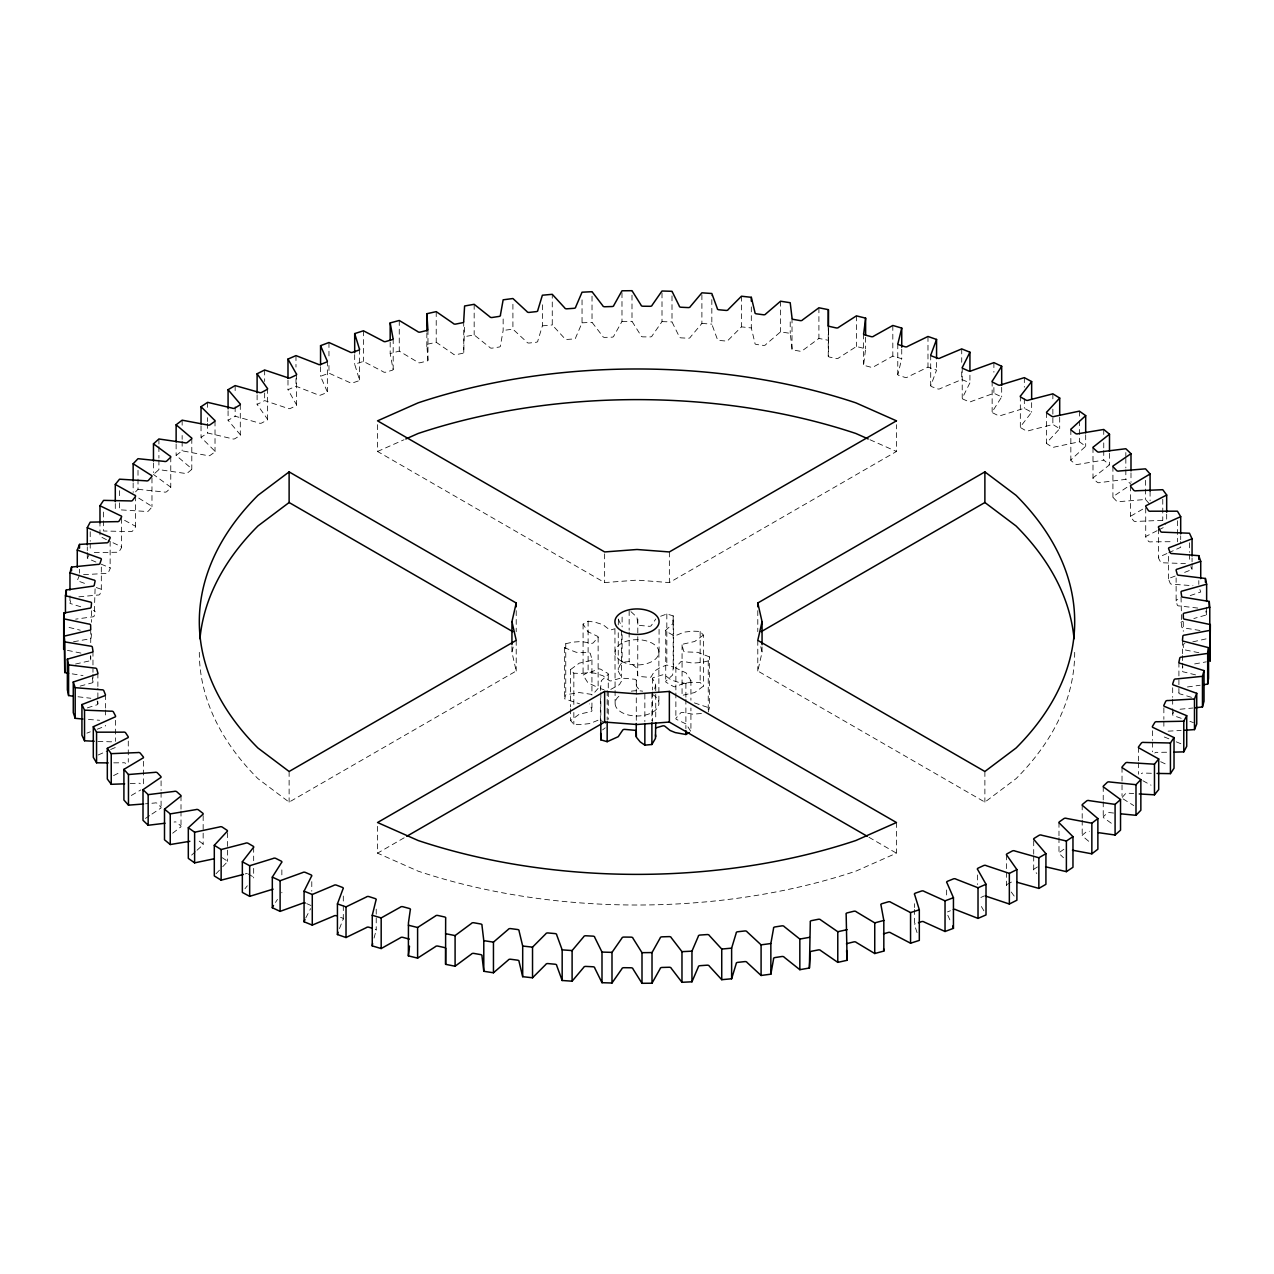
<?xml version="1.0" encoding="UTF-8"?>
<svg xmlns="http://www.w3.org/2000/svg" width="1274" height="1274" viewBox="0 0 1274 1274"><rect width="100%" height="100%" fill="white"/><g stroke="black" fill="none" stroke-linecap="round" stroke-linejoin="round"><path stroke-width="0.75" stroke-dasharray="5 3.75" d="M610.787 689.393L619.435 684.632L622.699 679.09A1.911 1.099 0 0 1 625.072 678.357L634.404 679.217A1.911 1.099 0 0 1 636.283 680.332L636.395 686.192L640.185 690.827M630.964 611.663L636.984 617.269L637.717 624.308A1.911 1.099 0 0 0 639.596 625.423L648.928 626.267A1.911 1.099 0 0 0 651.301 625.55L655.776 618.989M682.068 644.867L682.068 695.923A1.911 1.099 0 0 1 683.358 695.11L694.728 692.53L703.391 686.145L700.159 682.482L692.833 682.211L684.106 683.183L675.825 686.575A1.911 1.099 0 0 1 673.166 686.352L666.477 682.498A1.911 1.099 0 0 1 666.095 680.953L672.656 675.013L673.182 666.907L666.828 665.044L660.633 667.305L654.565 671.048L651.301 676.605A1.911 1.099 0 0 1 648.928 677.322L639.596 676.478A1.911 1.099 0 0 1 637.717 675.363L636.984 668.324L629.149 661.588L622.11 662.241L619.403 666.175L618.304 671.255L621.314 676.86A1.911 1.099 0 0 1 620.135 678.262L611.727 680.73A1.911 1.099 0 0 1 609.068 680.459L603 675.761L595.213 673.293L588.11 672.242L583.078 675.14L587.903 682.768L597.331 687.243A1.911 1.099 0 0 1 597.793 688.772L593.493 693.629A1.911 1.099 0 0 1 591.088 694.314L579.272 692.546L565.752 694.776L564.637 698.837L579.59 703.837M828.61 329.249L828.339 355.605A1.959 1.131 0 0 0 829.47 357.054L836.158 358.535A1.959 1.131 0 0 0 838.69 357.898L856.399 346.512L865.619 348.773L863.724 364.03A1.959 1.131 0 0 0 864.68 365.527L871.177 367.278A1.959 1.131 0 0 0 873.773 366.737L892.819 356.083L901.737 358.711L898.011 373.855A1.959 1.131 0 0 0 898.775 375.4L905.034 377.407A1.959 1.131 0 0 0 907.693 376.961L927.982 367.119L936.565 370.097L931.007 385.051A1.959 1.131 0 0 0 931.597 386.611L937.6 388.873A1.959 1.131 0 0 0 940.308 388.538L961.727 379.525L969.928 382.837L962.587 397.552A1.959 1.131 0 0 0 962.985 399.128L968.702 401.613A1.959 1.131 0 0 0 971.441 401.39L993.895 393.268L1001.683 396.899L992.573 411.279A1.959 1.131 0 0 0 992.78 412.872L998.179 415.579A1.959 1.131 0 0 0 1000.95 415.483L1024.328 408.269L1031.653 412.219L1020.84 426.185A1.959 1.131 0 0 0 1020.84 427.777L1025.904 430.708A1.959 1.131 0 0 0 1028.675 430.708L1052.865 424.465L1059.697 428.701L1047.228 442.189A1.959 1.131 0 0 0 1047.037 443.782L1051.735 446.903A1.959 1.131 0 0 0 1054.49 447.031L1079.381 441.775L1085.687 446.266L1071.609 459.229A1.959 1.131 0 0 0 1071.227 460.806L1075.543 464.118A1.959 1.131 0 0 0 1078.282 464.341L1103.746 460.105L1109.495 464.835L1093.888 477.209A1.959 1.131 0 0 0 1093.315 478.769L1097.217 482.225A1.959 1.131 0 0 0 1099.924 482.575L1125.834 479.358L1130.994 484.327M154.823 473.259L158.916 469.612L184.619 473.339A1.959 1.131 0 0 0 187.358 473.068L191.45 469.676A1.959 1.131 0 0 0 190.989 468.099L176.13 455.423L182.15 450.805L207.359 455.566A1.959 1.131 0 0 0 210.099 455.391L214.605 452.174A1.959 1.131 0 0 0 214.319 450.582L201.037 437.348L207.614 432.985L232.171 438.734A1.959 1.131 0 0 0 234.942 438.67L239.815 435.66A1.959 1.131 0 0 0 239.735 434.052L228.078 420.309L235.149 416.232L258.956 422.952A1.959 1.131 0 0 0 261.727 423L266.967 420.181A1.959 1.131 0 0 0 267.062 418.589L257.109 404.415L264.658 400.609L287.59 408.285A1.959 1.131 0 0 0 290.345 408.444L295.918 405.849A1.959 1.131 0 0 0 296.205 404.256L287.988 389.717L295.982 386.229L317.927 394.813A1.959 1.131 0 0 0 320.65 395.083L326.526 392.711A1.959 1.131 0 0 0 327.004 391.134L320.554 376.292L328.963 373.155L349.824 382.582A1.959 1.131 0 0 0 352.5 382.964L358.647 380.846A1.959 1.131 0 0 0 359.316 379.286L354.682 364.221L363.44 361.418L383.108 371.674A1.959 1.131 0 0 0 385.735 372.167L392.121 370.288A1.959 1.131 0 0 0 392.981 368.775L390.178 353.551L399.256 351.114L417.633 362.135A1.959 1.131 0 0 0 420.197 362.74L426.79 361.115A1.959 1.131 0 0 0 427.841 359.634L426.87 344.346L436.218 342.276L453.226 354.013A1.959 1.131 0 0 0 455.726 354.713L462.494 353.36A1.959 1.131 0 0 0 463.704 351.927L464.596 325.141M1195.569 674.886L1184.326 672.083A1.959 1.131 0 0 1 1182.479 670.888L1182.861 666.764M600.357 690.444L601.344 680.666L607.905 674.726A1.911 1.099 0 0 0 607.523 673.198L600.834 669.344A1.911 1.099 0 0 0 598.175 669.121L589.894 672.497L581.167 673.468L573.841 673.198L570.609 669.535L579.272 663.149L590.642 660.569A1.911 1.099 0 0 0 591.9 659.199L590.419 653.817A1.911 1.099 0 0 0 588.492 652.734L576.294 652.304L564.637 647.781L565.752 643.72L572.567 642.16L581.39 641.523L591.088 643.259A1.911 1.099 0 0 0 593.493 642.574L597.793 637.717A1.911 1.099 0 0 0 597.331 636.188L587.903 631.713L583.078 624.101L588.11 621.186L595.213 622.238L603 624.706L609.068 629.404A1.911 1.099 0 0 0 611.727 629.674L615.087 628.687M660.633 616.25L666.828 613.988L673.182 615.852L672.656 623.957L666.095 629.897A1.911 1.099 0 0 0 666.477 631.442L673.166 635.296A1.911 1.099 0 0 0 675.825 635.519L684.106 632.127L692.833 631.156L700.159 631.426L703.391 635.089L703.391 686.145M618.256 624.881L618.559 617.269M703.391 635.089L694.728 641.475L683.358 644.055A1.911 1.099 0 0 0 682.1 645.424L683.581 650.823A1.911 1.099 0 0 0 685.508 651.906L697.706 652.32L709.363 656.843L708.248 660.919L701.433 662.48L692.61 663.117L682.912 661.365A1.911 1.099 0 0 0 680.507 662.05L676.207 666.907A1.911 1.099 0 0 0 676.669 668.436L686.097 672.927L690.922 680.539L685.89 683.453L678.787 682.402L671 679.918L664.932 675.22A1.911 1.099 0 0 0 662.273 674.949L653.865 677.434A1.911 1.099 0 0 0 652.686 678.819L655.696 684.425L654.597 689.505M95.088 588.843L94.228 615.915A1.959 1.131 0 0 1 92.046 616.903L75.676 619.148M1191.477 697.324L1180.6 694.075A1.959 1.131 0 0 1 1178.912 692.817L1179.485 690.078M199.317 652.32A437.683 252.698 0 0 0 257.953 778.669L289.118 802.11L516.209 671L511.941 652.32L513.231 646.714M1074.683 652.32A437.683 252.698 0 0 1 1016.047 778.669L984.882 802.11L757.791 671L762.059 652.32L762.059 646.571M374.062 938.078L375.989 930.768A1.959 1.131 0 0 0 375.225 929.24M80.708 606.774L69.974 603.398L71.535 597.681M708.248 711.959L709.363 707.898L709.363 656.843M503.15 318.978L503.15 330.46L500.427 345.684A1.959 1.131 0 0 1 499.042 347.054L492.114 348.136A1.959 1.131 0 0 1 489.726 347.34L474.167 334.935L464.596 336.639M101.315 567.121L101.315 590.085L99.945 594.146A1.959 1.131 0 0 1 97.652 595.054L77.364 596.965M1181.205 718.313L1174.23 715.861A1.959 1.131 0 0 1 1172.685 714.539L1173.609 711.832M339.473 928.603L342.993 919.573A1.959 1.131 0 0 0 342.403 918.013L339.394 916.898M79.514 575.036L77.268 580.673L87.572 584.479M542.374 304.789L542.374 325.857L537.803 340.922A1.959 1.131 0 0 1 536.258 342.244L529.22 343.04A1.959 1.131 0 0 1 526.926 342.149L512.912 329.154L503.15 330.46M305.776 917.949L310.601 908.633M95.932 562.041L87.285 558.315L89.483 554.158M582.043 299.868L582.043 322.832L575.673 337.69A1.959 1.131 0 0 1 573.969 338.948L566.85 339.441A1.959 1.131 0 0 1 564.669 338.47L552.263 324.95L552.263 294.31M275.487 902.438L277.461 899.412M621.983 292.702L621.983 321.43L613.829 335.986A1.959 1.131 0 0 1 611.982 337.164L604.832 337.387A1.959 1.131 0 0 1 602.761 336.32L592.028 322.338L592.028 291.698M244.974 888.742L247.315 885.796M662.002 292.909L662.002 321.621L652.113 335.826A1.959 1.131 0 0 1 650.122 336.925L642.956 336.862A1.959 1.131 0 0 1 641.029 335.715L632 321.319L632 290.695M1122.235 797.381L1125.483 793.702A1.959 1.131 0 0 1 1128.111 793.192L1133.685 793.575M216.007 873.805L221.389 868.12M222.743 866.702L226.772 862.434A1.959 1.131 0 0 0 226.963 860.842L222.265 857.721M135.585 491.844L138.006 489.312L138.006 470.17M605.851 723.282L600.834 720.383A1.911 1.099 0 0 0 598.175 720.176L589.894 723.552L581.167 724.524L573.841 724.253L570.609 720.59L579.272 714.204L590.642 711.625A1.911 1.099 0 0 0 591.9 710.255L590.419 704.872A1.911 1.099 0 0 0 589.448 703.933M701.894 294.724L701.894 323.437L690.317 337.196A1.959 1.131 0 0 1 688.183 338.231L681.064 337.865A1.959 1.131 0 0 1 679.281 336.639L672.003 321.924L672.003 291.3M191.626 855.093L195.655 851.462M197.008 850.252L202.391 845.41A1.959 1.131 0 0 0 202.773 843.818L198.457 840.521A1.959 1.131 0 0 0 197.661 840.155M828.61 342.642L828.387 340.301L818.911 338.422L802.62 350.493A1.959 1.131 0 0 1 800.183 351.242L793.336 350.032A1.959 1.131 0 0 1 792.03 348.614L790.214 333.358L780.548 331.861L765.754 344.553A1.959 1.131 0 0 1 763.397 345.397L756.422 344.474A1.959 1.131 0 0 1 754.956 343.12L751.31 327.959L741.468 326.861L728.25 340.11A1.959 1.131 0 0 1 726.021 341.05L718.95 340.413A1.959 1.131 0 0 1 717.31 339.123L711.832 324.137L711.832 295.425M172.675 833.196L180.112 827.431A1.959 1.131 0 0 0 180.685 825.871L176.783 822.399A1.959 1.131 0 0 0 174.076 822.064M602.586 729.906L605.246 727.836M1063.901 849.248L1059.395 852.449A1.959 1.131 0 0 0 1059.681 854.042L1063.487 857.752M145.459 818.434L150.332 815.153M151.956 814.054L160.078 808.608A1.959 1.131 0 0 0 160.827 807.063L157.355 803.448A1.959 1.131 0 0 0 154.695 803.002L145.459 803.814M1126.917 487.289L1113.922 496.032A1.959 1.131 0 0 0 1113.173 497.561L1116.645 501.176A1.959 1.131 0 0 0 1119.305 501.622L1145.533 499.472L1150.088 504.631M1037.434 866.957L1034.185 868.979A1.959 1.131 0 0 0 1034.265 870.572L1036.781 873.47M131.318 795.47L140.777 789.944M1142.682 509.17L1131.646 515.62A1.959 1.131 0 0 0 1130.707 517.117L1133.733 520.859A1.959 1.131 0 0 0 1136.328 521.416L1162.764 520.333L1165.71 524.315M377.55 424.672L377.55 451.474L604.64 582.584L637 580.116L669.36 582.584L896.45 451.474L896.45 424.672M377.55 826.364L377.55 853.166L405.068 837.273M1007.033 884.443L1012.273 881.624A1.959 1.131 0 0 1 1014.184 881.369M113.561 775.611L120.297 772.187M1157.063 530.732L1146.966 535.876A1.959 1.131 0 0 0 1145.836 537.325L1148.4 541.195A1.959 1.131 0 0 0 1150.932 541.848L1173.37 541.689M1158.751 529.888L1163.815 527.325M980.869 897.485L983.655 896.179A1.959 1.131 0 0 1 984.579 895.941M377.55 451.474L404.033 439.737M896.45 822.526L896.45 853.166L855.841 871.161A437.683 252.698 0 0 1 418.159 871.161L377.55 853.166M98.162 755.004L108.863 750.29M110.647 749.51L114.214 747.934A1.959 1.131 0 0 0 115.552 747.105M1166.92 553.553L1159.786 556.69A1.959 1.131 0 0 0 1158.496 558.108L1160.582 562.057A1.959 1.131 0 0 0 1163.019 562.805L1185.425 563.57M1168.704 552.773L1180.695 547.294L1180.695 541.546M1192.066 563.697L1192.066 569.446L1182.001 573.443M947.474 911.913L950.404 910.735M86.887 733.123L90.295 731.833M97.111 729.238L103.927 726.658A1.959 1.131 0 0 0 105.392 725.288M1175.185 576.039L1170.073 577.982A1.959 1.131 0 0 0 1168.608 579.336L1170.217 583.365A1.959 1.131 0 0 0 1172.558 584.209L1192.958 585.721M87.365 707.882L96.251 705A1.959 1.131 0 0 0 97.875 703.71L97.875 688.39M1190.203 595.595L1200.729 591.996L1199.774 589.161M1206.637 607.188L1206.637 614.848L1193.865 618.511M80.135 686.113L91.202 683.103A1.959 1.131 0 0 0 92.97 681.877L92.97 674.217M75.516 664.041L88.814 661.047A1.959 1.131 0 0 0 90.725 659.884L90.725 656.062M1192.783 641.873L1206.08 638.879M73.526 641.746L89.1 638.943A1.959 1.131 0 0 0 91.139 637.876L91.521 633.735A1.959 1.131 0 0 0 89.674 632.557M1194.646 663.929L1206.319 661.827M1187.416 686.973L1200.156 685.237M701.433 713.52L692.61 714.157L682.912 712.421A1.911 1.099 0 0 0 680.507 713.106L676.207 717.963A1.911 1.099 0 0 0 676.669 719.491L686.097 723.982L690.922 731.594L690.922 708.026M1180.043 709.236L1192.958 708.01M542.374 325.857L552.263 324.95M83.543 574.67L105.885 573.459A1.959 1.131 0 0 0 108.274 572.663L110.137 568.666A1.959 1.131 0 0 0 108.752 567.28L97.764 562.789M1168.115 731.165L1181.141 730.464M582.043 322.832L592.028 322.338M130.219 783.574L137.672 783.223A1.959 1.131 0 0 1 140.267 783.765M94.276 552.566L116.698 552.263A1.959 1.131 0 0 0 119.183 551.562L121.524 547.661A1.959 1.131 0 0 0 120.313 546.212L108.163 540.463M1166.634 752.233L1157.302 752.361A1.959 1.131 0 0 0 1154.817 753.061M621.983 321.43L632 321.319M113.72 762.855L123.068 762.792A1.959 1.131 0 0 1 125.6 763.444M1151.409 773.27L1143.941 773.079A1.959 1.131 0 0 0 1141.377 773.684M662.002 321.621L672.003 321.924M97.907 741.388L110.981 741.818A1.959 1.131 0 0 1 112.876 742.073M138.006 489.312L164.107 492.003A1.959 1.131 0 0 0 166.783 491.605L170.477 488.069A1.959 1.131 0 0 0 169.808 486.509L153.469 474.469M701.894 323.437L711.832 324.137M88.463 719.46L99.579 720.272M694.41 702.898L709.363 707.898M1113.572 813.035L1109.893 812.637A1.959 1.131 0 0 0 1107.217 813.019L1103.523 816.57A1.959 1.131 0 0 0 1104.192 818.115L1113.54 824.867M1197.815 608.064L1179.485 605.946A1.959 1.131 0 0 1 1177.256 605.007L1176.125 600.93L1176.125 577.95M78.017 696.767L90.852 698.263M1199.997 630.471L1183.769 627.907A1.959 1.131 0 0 1 1181.651 626.872L1181.03 595.961M72.204 673.866L83.017 675.586M1198.85 652.718L1185.377 649.995A1.959 1.131 0 0 1 1183.387 648.88L1183.275 644.74A1.959 1.131 0 0 1 1185.186 643.593M67.442 650.361L80.915 653.084M69.067 627.429L80.31 630.216M604.003 689.712L600.818 688.772L600.357 684.552M1189.916 721.371L1193.404 722.597M96.283 587.537L99.77 588.763A1.959 1.131 0 0 1 101.315 590.085M1168.911 738.84L1165.248 737.343A1.959 1.131 0 0 1 1163.863 735.958M1176.236 741.834L1181.715 744.096M306.731 903.632L311.015 905.511M869.967 439.737L896.45 451.474M1160.63 761.693L1167.573 764.989M106.427 539.65L99.977 536.402L99.977 522.993M1142.874 780.739L1151.027 785.182M124.597 520.333L134.391 525.668A1.959 1.131 0 0 1 135.426 527.149L132.623 530.955A1.959 1.131 0 0 1 130.059 531.561L103.576 531.003L103.576 511.861M868.932 837.273L896.45 853.166M248.096 873.932L253.16 876.846A1.959 1.131 0 0 1 253.16 878.439M1123.079 798.894L1133.733 805.566M138.755 498.118L150.921 505.73A1.959 1.131 0 0 1 151.765 507.259L148.517 510.938A1.959 1.131 0 0 1 145.889 511.431L119.533 509.807L119.533 500.236M1088.697 841.27L1083.011 836.524A1.959 1.131 0 0 1 1082.55 834.948L1086.642 831.572A1.959 1.131 0 0 1 1089.381 831.285M1011.253 892.023L1014.502 896.498M981.378 906.515L984.069 911.101M1190.76 566.643L1192.066 569.446M947.808 915.289L951.057 922.44M917.057 932.616L914.684 925.338A1.959 1.131 0 0 1 915.353 923.793M97.127 700.987L97.875 703.71M760.769 646.714L762.059 652.32M1205.825 611.026L1206.637 614.848M92.349 677.752L92.97 681.877M618.256 618.989L621.314 625.805A1.911 1.099 0 0 1 620.948 626.888M90.613 655.76L90.725 659.884M1198.818 580.578L1198.818 584.4M1192.066 557.948L1192.066 561.786M1189.47 542.804L1189.47 552.375M1189.47 554.286L1189.47 561.945M1183.275 621.776L1183.275 631.347M1182.479 640.265L1182.479 653.658M1182.479 655.569L1182.479 661.317M1182.479 663.228L1182.479 670.888M1180.695 535.797L1180.695 539.635M1178.912 662.177L1178.912 692.817M1177.431 520.763L1177.431 541.816M1172.685 687.737L1172.685 697.308M1172.685 699.219L1172.685 706.879M1172.685 708.79L1172.685 714.539M1168.608 556.356L1168.608 579.336M1166.681 514.155L1166.681 519.903M1163.863 707.834L1163.863 719.316M1163.863 721.227L1163.863 728.887M1162.764 499.265L1162.764 520.333M1158.448 528.806L1158.448 557.518M1152.413 730.75L1152.413 740.337M1152.413 742.248L1152.413 751.819M1150.088 491.223L1150.088 500.793M1145.724 508.039L1145.724 536.752M1145.533 480.33L1145.533 499.472M1138.43 747.424L1138.43 760.833M1138.43 762.744L1138.43 774.226M1130.994 472.829L1130.994 482.4M1130.532 485.92L1130.532 516.543M1125.834 452.557L1125.834 456.395M1125.834 458.306L1125.834 467.877M1125.834 469.788L1125.834 479.358M1122.028 767.314L1122.028 796.027M1112.919 466.364L1112.919 497.003M1109.495 453.353L1109.495 464.835M1103.746 429.465L1103.746 435.214M1103.746 442.874L1103.746 448.607M1103.746 450.534L1103.746 460.105M1103.236 786.504L1103.236 799.897M1103.236 801.808L1103.236 817.128M1092.996 447.572L1092.996 478.212M1085.687 434.768L1085.687 446.266M1082.199 804.865L1082.199 818.274M1082.199 820.185L1082.199 835.505M1079.381 411.136L1079.381 418.796M1079.381 420.707L1079.381 441.775M1070.845 429.641L1070.845 460.264M1059.697 417.203L1059.697 428.701M1058.981 822.351L1058.981 835.76M1058.981 837.671L1058.981 852.991M1052.865 393.841L1052.865 401.485M1052.865 409.145L1052.865 424.465M1046.591 412.633L1046.591 443.256M1033.708 840.776L1033.708 854.169M1033.708 856.096L1033.708 869.489M1031.653 402.648L1031.653 412.219M1024.328 377.645L1024.328 387.216M1024.328 398.698L1024.328 408.269M1020.331 396.055L1020.331 426.694M1006.46 854.886L1006.46 885.526A1.959 1.131 0 0 1 1006.492 884.936M1001.683 387.328L1001.683 396.899M993.895 362.628L993.895 372.215M993.895 387.519L993.895 393.268M992.143 381.181L992.143 411.805M984.882 771.487L984.882 802.11M977.381 874.951L977.381 884.522M969.928 375.177L969.928 382.837M962.22 367.453L962.22 398.093M961.727 348.901L961.727 362.294M961.727 371.865L961.727 379.525M946.646 889.969L946.646 897.629M936.565 362.437L936.565 370.097M930.705 354.984L930.705 385.608M927.982 336.479L927.982 367.119M914.398 903.712L914.398 907.55M914.398 909.461L914.398 924.781M901.737 349.14L901.737 358.711M897.772 343.805L897.772 374.429M892.819 325.459L892.819 356.083M865.619 337.276L865.619 348.773M863.549 333.979L863.549 364.603M856.399 315.872L856.399 346.512M828.387 328.803L828.387 340.301M828.243 325.555L828.243 356.179M818.911 307.782L818.911 338.422M792.03 317.99L791.998 349.203M790.214 321.86L790.214 333.358M780.548 301.221L780.548 331.861M757.791 610.66L757.791 631.713M757.791 640.376L757.791 671M751.31 306.891L751.31 327.959M741.468 296.221L741.468 326.861M708.248 660.919L708.248 710M700.159 631.426L700.159 682.482M690.922 680.539L690.922 700.174M685.89 683.453L685.89 697.197M685.89 699.155L685.89 728.617M675.873 667.449L675.873 691.002M675.873 692.976L675.873 718.504M673.643 620.072L673.643 671.127M673.182 615.852L673.182 666.907M669.36 551.945L669.36 582.584M666.828 613.988L666.828 665.044M665.729 630.423L665.729 681.479M659.072 629.34L659.072 652.32M658.881 652.32L658.881 703.375M655.744 685.651L655.744 719.03M652.606 678.262L652.606 690.046M652.606 692.005L652.606 721.45M651.89 693.454L651.89 720.941M644.851 694.091L644.851 721.578M637.828 619.164L637.717 675.363M636.283 680.332L636.283 721.562M629.149 610.549L629.149 630.184M629.149 632.143L629.149 661.588M622.11 617.078L622.11 626.888M622.11 634.755L622.11 662.241M621.394 630.296L621.394 677.434M618.256 632.732L618.256 670.028M614.928 629.34L615.119 703.375M608.271 674.201L608.271 719.364M607.172 690.651L607.172 720.097M604.64 553.856L604.64 582.584M600.818 692.706L600.818 722.151M600.357 698.295L600.357 721.864M598.127 637.191L598.127 688.247M591.932 659.773L591.932 695.11M591.932 702.961L591.932 710.828M588.11 621.186L588.11 672.242M583.078 624.101L583.078 675.14M573.841 673.198L573.841 704.618M573.841 712.469L573.841 724.253M570.609 669.535L570.609 706.847M570.609 708.806L570.609 720.59M565.752 643.72L565.752 694.776M564.637 647.781L564.637 698.837M516.209 610.66L516.209 631.713M516.209 640.376L516.209 671M512.912 304.263L512.912 329.154M511.941 646.571L511.941 652.32M474.167 304.311L474.167 334.935M463.704 321.287L463.784 352.516M436.218 311.636L436.218 342.276M427.968 329.584L427.968 360.224M426.87 332.864L426.79 346.703M399.256 320.475L399.256 351.114M393.188 338.709L393.188 369.349M390.178 342.069L390.178 353.551M376.228 909.142L376.228 930.195M363.44 330.794L363.44 361.418M359.602 349.219L359.602 379.859M354.682 354.65L354.682 364.221M343.295 896.052L343.295 903.712M343.295 905.623L343.295 919.016M328.963 342.515L328.963 355.924M328.963 365.495L328.963 373.155M327.354 361.052L327.354 391.691M320.554 366.721L320.554 376.292M311.78 881.656L311.78 891.227M296.619 374.158L296.619 404.798M295.982 355.605L295.982 367.087M295.982 378.569L295.982 386.229M289.118 771.487L289.118 802.11M287.988 380.146L287.988 389.717M281.857 869.855L281.857 877.515M267.54 388.474L267.54 419.114M264.658 369.986L264.658 381.467M264.658 392.965L264.658 400.609M257.109 394.844L257.109 404.415M253.669 847.306L253.669 860.714M253.669 868.358L253.669 877.945M240.292 404.511L240.292 435.135M235.149 385.592L235.149 393.252M235.149 406.645L235.149 416.232M228.078 410.738L228.078 420.309M227.409 832.655L227.409 861.367M215.019 421.009L215.019 451.649M207.614 402.345L207.614 410.005M207.614 417.665L207.614 421.503M207.614 423.414L207.614 432.985M203.155 815.647L203.155 844.359M201.037 425.866L201.037 437.348M191.801 438.495L191.801 469.135M182.15 420.181L182.15 425.93M182.15 435.501L182.15 439.323M182.15 441.234L182.15 450.805M181.004 795.788L181.004 809.197M181.004 811.108L181.004 826.428M176.13 443.941L176.13 455.423M170.764 456.872L170.764 487.496M161.081 780.835L161.081 790.406M161.081 792.317L161.081 807.636M158.916 438.989L158.916 444.737M158.916 446.648L158.916 458.13M158.916 460.041L158.916 469.612M153.469 462.988L153.469 472.558M151.972 477.973L151.972 506.686M143.468 761.279L143.468 784.258M135.57 495.936L135.57 526.576M133.149 482.894L133.149 492.465M128.276 741.086L128.276 762.139M121.587 518.359L121.587 547.072M119.533 490.665L119.533 498.325M115.552 720.304L115.552 741.372M115.297 503.564L115.297 509.313M110.137 541.275L110.137 568.093M105.392 694.664L105.392 708.057M105.392 709.984L105.392 717.644M97.875 673.07L97.875 686.479M92.97 651.237L92.97 672.29M91.521 610.772L91.521 622.253M90.725 629.26L90.725 642.653M90.215 531.72L90.215 541.291M90.215 543.202L90.215 550.862M87.285 546.817L87.285 550.655M87.285 552.566L87.285 558.315M79.514 569.303L79.514 573.125M69.974 595.738L69.974 603.398M281.793 892.246A1.959 1.131 0 0 1 281.857 892.819M245.325 873.916A1.959 1.131 0 0 1 247.22 873.63M93.4 610.564A1.959 1.131 0 0 1 95.088 611.823M1176.125 600.93A1.959 1.131 0 0 1 1177.749 599.624M1181.03 622.763A1.959 1.131 0 0 1 1182.798 621.537M652.479 694.441A21.881 12.629 0 0 1 652.479 712.309A21.881 12.629 0 0 1 621.521 712.309A21.881 12.629 0 0 1 621.521 694.441M631.331 691.161A21.881 12.629 0 0 1 642.669 691.161M621.521 661.254A21.881 12.629 0 0 0 658.132 655.584A21.881 12.629 0 0 0 631.331 640.105A21.881 12.629 0 0 0 621.521 661.254"/><path stroke-width="1.5" d="M655.744 722.963L655.441 738.41L651.89 744.494L644.851 745.147L640.185 741.882L636.395 737.232L636.283 731.372A1.911 1.099 0 0 0 634.404 730.257L625.072 729.413A1.911 1.099 0 0 0 622.699 730.129L618.224 736.691L607.172 741.691L600.818 739.828L600.707 733.41M846.605 950.547L847.13 960.293L837.782 962.364L820.774 950.627A1.959 1.131 0 0 0 818.274 949.926L811.506 951.264A1.959 1.131 0 0 0 810.296 952.713L809.404 968.001L799.833 969.689L784.274 957.3A1.959 1.131 0 0 0 781.886 956.503L774.958 957.57A1.959 1.131 0 0 0 773.573 958.956L770.85 974.18L761.088 975.47L747.074 962.491A1.959 1.131 0 0 0 744.78 961.599L737.742 962.38A1.959 1.131 0 0 0 736.197 963.701L731.626 978.782L721.737 979.69L709.331 966.17A1.959 1.131 0 0 0 707.15 965.182L700.031 965.692A1.959 1.131 0 0 0 698.327 966.95L691.957 981.792L681.972 982.302L671.239 968.304A1.959 1.131 0 0 0 669.168 967.253L662.018 967.46A1.959 1.131 0 0 0 660.171 968.638L652.017 983.209L642 983.305L632.971 968.925A1.959 1.131 0 0 0 631.044 967.778L623.878 967.699A1.959 1.131 0 0 0 621.887 968.813L611.998 983.002L601.997 982.7L594.719 967.985A1.959 1.131 0 0 0 592.936 966.759L585.817 966.409A1.959 1.131 0 0 0 583.683 967.428L572.106 981.187L562.168 980.486L556.69 965.517A1.959 1.131 0 0 0 555.05 964.227L547.979 963.574A1.959 1.131 0 0 0 545.75 964.514L532.532 977.779L522.69 976.68L519.044 961.52A1.959 1.131 0 0 0 517.578 960.166L510.603 959.242A1.959 1.131 0 0 0 508.246 960.07L493.452 972.779L483.786 971.282L481.97 956.01A1.959 1.131 0 0 0 480.664 954.608L473.817 953.398A1.959 1.131 0 0 0 471.38 954.146L455.089 966.218L445.613 964.338L445.661 949.034A1.959 1.131 0 0 0 444.53 947.569L437.842 946.088A1.959 1.131 0 0 0 435.31 946.741L417.601 958.128L408.381 955.866L408.444 922.886L410.276 909.97A1.959 1.131 0 0 0 409.32 908.473L402.823 906.722A1.959 1.131 0 0 0 400.227 907.263L381.181 917.917L372.263 915.289L375.989 900.145A1.959 1.131 0 0 0 375.225 898.6L368.966 896.593A1.959 1.131 0 0 0 366.307 897.039L346.018 906.881L337.435 903.903L342.993 888.949A1.959 1.131 0 0 0 342.403 887.389L336.4 885.127A1.959 1.131 0 0 0 333.692 885.462L312.273 894.475L304.072 891.163L311.413 876.448A1.959 1.131 0 0 0 311.015 874.872L305.298 872.387A1.959 1.131 0 0 0 302.559 872.61L280.105 880.732L272.317 877.101L281.427 862.721A1.959 1.131 0 0 0 281.22 861.128L275.821 858.421A1.959 1.131 0 0 0 273.05 858.517L249.672 865.731L242.347 861.781L253.16 847.815A1.959 1.131 0 0 0 253.16 846.223L248.096 843.292A1.959 1.131 0 0 0 245.325 843.292L221.135 849.535L214.303 845.299L226.772 831.811A1.959 1.131 0 0 0 226.963 830.218L222.265 827.097A1.959 1.131 0 0 0 219.51 826.969L194.619 832.225L188.313 827.734L202.391 814.771A1.959 1.131 0 0 0 202.773 813.194L198.457 809.882A1.959 1.131 0 0 0 195.718 809.659L170.254 813.895L164.505 809.165L180.112 796.791A1.959 1.131 0 0 0 180.685 795.231L176.783 791.775A1.959 1.131 0 0 0 174.076 791.425L148.166 794.642L143.006 789.673L160.078 777.968A1.959 1.131 0 0 0 160.827 776.439L157.355 772.824A1.959 1.131 0 0 0 154.695 772.378L128.467 774.528L123.912 769.369L142.354 758.38A1.959 1.131 0 0 0 143.293 756.883L140.267 753.141A1.959 1.131 0 0 0 137.672 752.584L111.236 753.667L107.319 748.348L127.034 738.124A1.959 1.131 0 0 0 128.164 736.675L125.6 732.805A1.959 1.131 0 0 0 123.068 732.152L96.569 732.184L93.305 726.706L114.214 717.31A1.959 1.131 0 0 0 115.504 715.892L113.418 711.943A1.959 1.131 0 0 0 110.981 711.195L84.53 710.144L81.934 704.554L103.927 696.018A1.959 1.131 0 0 0 105.392 694.664L103.783 690.635A1.959 1.131 0 0 0 101.442 689.791L75.182 687.673L73.271 682.004L96.251 674.376A1.959 1.131 0 0 0 97.875 673.07L96.744 668.993A1.959 1.131 0 0 0 94.515 668.054L68.589 664.885L67.363 659.152L91.202 652.463A1.959 1.131 0 0 0 92.97 651.237L92.349 647.128A1.959 1.131 0 0 0 90.231 646.093L64.751 641.889L64.226 636.124L88.814 630.407A1.959 1.131 0 0 0 90.725 629.26L90.613 625.12A1.959 1.131 0 0 0 88.623 624.005L63.7 618.798L63.875 613.017L89.1 608.303A1.959 1.131 0 0 0 91.139 607.236L91.521 603.112A1.959 1.131 0 0 0 89.674 601.917L65.452 595.722L66.312 589.958L92.046 586.279A1.959 1.131 0 0 0 94.228 585.292L95.088 581.183A1.959 1.131 0 0 0 93.4 579.925L69.974 572.759L71.535 567.057L97.652 564.414A1.959 1.131 0 0 0 99.945 563.522L101.315 559.461A1.959 1.131 0 0 0 99.77 558.139L77.268 550.049L79.514 544.412L105.885 542.835A1.959 1.131 0 0 0 108.274 542.023L110.137 538.042A1.959 1.131 0 0 0 108.752 536.657L87.285 527.675L90.215 522.149L116.698 521.639A1.959 1.131 0 0 0 119.183 520.939L121.524 517.021A1.959 1.131 0 0 0 120.313 515.588L99.977 505.762L103.576 500.363L130.059 500.921A1.959 1.131 0 0 0 132.623 500.316L135.426 496.526A1.959 1.131 0 0 0 134.391 495.029L115.297 484.423L119.533 479.183L145.889 480.808A1.959 1.131 0 0 0 148.517 480.298L151.765 476.619A1.959 1.131 0 0 0 150.921 475.106L133.149 463.752L138.006 458.688L164.107 461.363A1.959 1.131 0 0 0 166.783 460.981L170.477 457.43A1.959 1.131 0 0 0 169.808 455.885L153.469 443.846L158.916 438.989L184.619 442.715A1.959 1.131 0 0 0 187.358 442.428L191.45 439.052A1.959 1.131 0 0 0 190.989 437.476L176.13 424.799L182.15 420.181L207.359 424.927A1.959 1.131 0 0 0 210.099 424.752L214.605 421.551A1.959 1.131 0 0 0 214.319 419.958L201.037 406.709L207.614 402.345L232.171 408.11A1.959 1.131 0 0 0 234.942 408.046L239.815 405.021A1.959 1.131 0 0 0 239.735 403.428L228.078 389.685L235.149 385.592L258.956 392.328A1.959 1.131 0 0 0 261.727 392.376L266.967 389.557A1.959 1.131 0 0 0 267.062 387.965L257.109 373.776L264.658 369.986L287.59 377.661A1.959 1.131 0 0 0 290.345 377.821L295.918 375.225A1.959 1.131 0 0 0 296.205 373.632L287.988 359.077L295.982 355.605L317.927 364.173A1.959 1.131 0 0 0 320.65 364.46L326.526 362.087A1.959 1.131 0 0 0 327.004 360.51L320.554 345.668L328.963 342.515L349.824 351.958A1.959 1.131 0 0 0 352.5 352.341L358.647 350.207A1.959 1.131 0 0 0 359.316 348.662L354.682 333.597L363.44 330.794L383.108 341.05A1.959 1.131 0 0 0 385.735 341.543L392.121 339.664A1.959 1.131 0 0 0 392.981 338.136L390.178 322.927L399.256 320.475L417.633 331.511A1.959 1.131 0 0 0 420.197 332.1L426.79 330.492A1.959 1.131 0 0 0 427.841 329.01L426.87 313.707L436.218 311.636L453.226 323.373A1.959 1.131 0 0 0 455.726 324.074L462.494 322.736A1.959 1.131 0 0 0 463.704 321.287L464.596 305.999L474.167 304.311L489.726 316.7A1.959 1.131 0 0 0 492.114 317.497L499.042 316.43A1.959 1.131 0 0 0 500.427 315.044L503.15 299.82L512.912 298.53L526.926 311.509A1.959 1.131 0 0 0 529.22 312.401L536.258 311.62A1.959 1.131 0 0 0 537.803 310.299L542.374 295.218L552.263 294.31L564.669 307.83A1.959 1.131 0 0 0 566.85 308.818L573.969 308.308A1.959 1.131 0 0 0 575.673 307.05L582.043 292.208L592.028 291.698L602.761 305.696A1.959 1.131 0 0 0 604.832 306.747L611.982 306.54A1.959 1.131 0 0 0 613.829 305.362L621.983 290.791L632 290.695L641.029 305.075A1.959 1.131 0 0 0 642.956 306.222L650.122 306.301A1.959 1.131 0 0 0 652.113 305.187L662.002 290.998L672.003 291.3L679.281 306.015A1.959 1.131 0 0 0 681.064 307.241L688.183 307.591A1.959 1.131 0 0 0 690.317 306.572L701.894 292.813L711.832 293.514L717.31 308.483A1.959 1.131 0 0 0 718.95 309.773L726.021 310.426A1.959 1.131 0 0 0 728.25 309.486L741.468 296.221L751.31 297.32L754.956 312.48A1.959 1.131 0 0 0 756.422 313.834L763.397 314.758A1.959 1.131 0 0 0 765.754 313.93L780.548 301.221L790.214 302.718L792.03 317.99A1.959 1.131 0 0 0 793.336 319.392L800.183 320.602A1.959 1.131 0 0 0 802.62 319.854L818.911 307.782L828.387 309.662L828.339 324.966A1.959 1.131 0 0 0 829.47 326.431L836.158 327.912A1.959 1.131 0 0 0 838.69 327.259L856.399 315.872L865.619 318.134L865.619 335.365M408.381 955.866L409.495 946.136M865.619 318.134L863.724 333.406A1.959 1.131 0 0 0 864.68 334.903L871.177 336.639A1.959 1.131 0 0 0 873.773 336.097L892.819 325.459L901.737 328.087L901.737 347.229M1210.3 624.563L1210.125 660.983L1210.3 624.563L1185.377 619.355A1.959 1.131 0 0 1 1183.387 618.24L1183.275 614.116A1.959 1.131 0 0 1 1185.186 612.953L1209.774 607.252L1209.249 601.471L1183.769 597.283A1.959 1.131 0 0 1 1181.651 596.248L1181.03 592.123A1.959 1.131 0 0 1 1182.798 590.897L1206.637 584.209L1205.411 578.476L1179.485 575.322A1.959 1.131 0 0 1 1177.256 574.383L1176.125 570.29A1.959 1.131 0 0 1 1177.749 569L1200.729 561.372L1198.818 555.687L1172.558 553.585A1.959 1.131 0 0 1 1170.217 552.725L1168.608 548.712A1.959 1.131 0 0 1 1170.073 547.342L1192.066 538.806L1189.47 533.233L1163.019 532.182A1.959 1.131 0 0 1 1160.582 531.433L1158.496 527.468A1.959 1.131 0 0 1 1159.786 526.066L1180.695 516.655L1177.431 511.192L1150.932 511.208A1.959 1.131 0 0 1 1148.4 510.556L1145.836 506.702A1.959 1.131 0 0 1 1146.966 505.237L1166.681 495.013L1162.764 489.694L1136.328 490.777A1.959 1.131 0 0 1 1133.733 490.235L1130.707 486.493A1.959 1.131 0 0 1 1131.646 484.98L1150.088 473.992L1145.533 468.848L1119.305 470.998A1.959 1.131 0 0 1 1116.645 470.552L1113.173 466.937A1.959 1.131 0 0 1 1113.922 465.392L1130.994 453.687L1125.834 448.735L1099.924 451.936A1.959 1.131 0 0 1 1097.217 451.601L1093.315 448.129A1.959 1.131 0 0 1 1093.888 446.569L1109.495 434.211L1103.746 429.465L1078.282 433.701A1.959 1.131 0 0 1 1075.543 433.478L1071.227 430.182A1.959 1.131 0 0 1 1071.609 428.59L1085.687 415.627L1079.381 411.136L1054.49 416.391A1.959 1.131 0 0 1 1051.735 416.279L1047.037 413.158A1.959 1.131 0 0 1 1047.228 411.566L1059.697 398.061L1052.865 393.841L1028.675 400.084A1.959 1.131 0 0 1 1025.904 400.068L1020.84 397.154A1.959 1.131 0 0 1 1020.84 395.561L1031.653 381.579L1024.328 377.645L1000.95 384.844A1.959 1.131 0 0 1 998.179 384.955L992.78 382.248A1.959 1.131 0 0 1 992.573 380.639L1001.683 366.275L993.895 362.628L971.441 370.766A1.959 1.131 0 0 1 968.702 370.989L962.985 368.489A1.959 1.131 0 0 1 962.587 366.912L969.928 352.213L961.727 348.901L940.308 357.914A1.959 1.131 0 0 1 937.6 358.233L931.597 355.987A1.959 1.131 0 0 1 931.007 354.427L936.565 339.457L927.982 336.479L907.693 346.337A1.959 1.131 0 0 1 905.034 346.767L898.775 344.76A1.959 1.131 0 0 1 898.011 343.232L901.737 328.087M847.13 960.293L846.159 914.366A1.959 1.131 0 0 1 847.21 912.885L853.803 911.26A1.959 1.131 0 0 1 856.367 911.865L874.744 922.886L883.822 920.449L881.019 905.225A1.959 1.131 0 0 1 881.879 903.712L888.265 901.833A1.959 1.131 0 0 1 890.892 902.326L910.56 912.582L919.318 909.779L914.684 894.714A1.959 1.131 0 0 1 915.353 893.154L921.5 891.036A1.959 1.131 0 0 1 924.176 891.418L945.037 900.845L953.446 897.708L946.996 882.866A1.959 1.131 0 0 1 947.474 881.289L953.35 878.917A1.959 1.131 0 0 1 956.073 879.187L978.018 887.771L986.012 884.283L977.795 869.744A1.959 1.131 0 0 1 978.082 868.151L983.655 865.556A1.959 1.131 0 0 1 986.41 865.715L1009.342 873.391L1016.891 869.585L1006.938 855.411A1.959 1.131 0 0 1 1007.033 853.819L1012.273 851A1.959 1.131 0 0 1 1015.044 851.048L1038.851 857.768L1045.922 853.691L1034.265 839.948A1.959 1.131 0 0 1 1034.185 838.34L1039.058 835.33A1.959 1.131 0 0 1 1041.829 835.266L1066.386 841.015L1072.963 836.652L1059.681 823.418A1.959 1.131 0 0 1 1059.395 821.826L1063.901 818.609A1.959 1.131 0 0 1 1066.641 818.434L1091.85 823.195L1097.87 818.577L1083.011 805.901A1.959 1.131 0 0 1 1082.55 804.324L1086.642 800.932A1.959 1.131 0 0 1 1089.381 800.661L1115.084 804.388L1120.531 799.531L1104.192 787.491A1.959 1.131 0 0 1 1103.523 785.931L1107.217 782.395A1.959 1.131 0 0 1 1109.893 781.997L1135.994 784.688L1140.851 779.624L1123.079 768.27A1.959 1.131 0 0 1 1122.235 766.741L1125.483 763.062A1.959 1.131 0 0 1 1128.111 762.569L1154.467 764.193L1158.703 758.954L1139.609 748.332A1.959 1.131 0 0 1 1138.574 746.851L1141.377 743.045A1.959 1.131 0 0 1 1143.941 742.439L1170.424 742.997L1174.023 737.598L1153.687 727.788A1.959 1.131 0 0 1 1152.476 726.339L1154.817 722.438A1.959 1.131 0 0 1 1157.302 721.737L1183.785 721.227L1186.715 715.685L1165.248 706.72A1.959 1.131 0 0 1 1163.863 705.334L1165.726 701.337A1.959 1.131 0 0 1 1168.115 700.541L1194.486 698.964L1196.732 693.327L1174.23 685.237A1.959 1.131 0 0 1 1172.685 683.915L1174.055 679.854A1.959 1.131 0 0 1 1176.348 678.946L1202.465 676.319L1204.026 670.602L1180.6 663.436A1.959 1.131 0 0 1 1178.912 662.177L1179.772 658.085A1.959 1.131 0 0 1 1181.954 657.097L1207.688 653.419L1208.548 647.654L1184.326 641.443A1.959 1.131 0 0 1 1182.479 640.265L1182.861 636.124A1.959 1.131 0 0 1 1184.9 635.057L1210.125 630.343M409.32 939.097L402.823 937.361A1.959 1.131 0 0 0 400.227 937.903L381.181 948.541L372.263 945.913L372.613 943.572M1203.787 684.743L1207.688 684.042L1208.548 678.278L1208.548 647.654M809.404 968.001L810.296 922.073A1.959 1.131 0 0 1 811.506 920.64L818.274 919.287A1.959 1.131 0 0 1 820.774 919.987L837.782 931.724L847.13 929.654M511.941 621.68L516.209 603L289.118 471.89L257.953 495.331A437.683 252.698 0 0 0 257.953 748.029L289.118 771.487L516.209 640.376L511.941 621.68L511.941 644.66M757.791 603L762.059 621.68L757.791 640.376L984.882 771.487L1016.047 748.029A437.683 252.698 0 0 0 1016.047 495.331L984.882 471.89L757.791 603L757.791 606.822M372.088 928.236L368.966 927.233A1.959 1.131 0 0 0 366.307 927.663L346.018 937.521L337.435 934.543L338.056 932.218M1194.805 707.834L1202.465 706.943L1204.026 701.241L1204.026 670.602M770.85 974.18L770.85 943.54L773.573 928.316A1.959 1.131 0 0 1 774.958 926.946L781.886 925.864A1.959 1.131 0 0 1 784.274 926.66L799.833 939.065L809.404 937.361M336.4 915.767A1.959 1.131 0 0 0 333.692 916.086L312.273 925.099L304.072 921.787L304.98 919.494M1184.868 730.257L1194.486 729.588L1196.732 723.951L1196.732 693.327M731.626 978.782L731.626 948.143L736.197 933.078A1.959 1.131 0 0 1 737.742 931.756L744.78 930.96A1.959 1.131 0 0 1 747.074 931.851L761.088 944.846L770.85 943.54M305.298 903.011A1.959 1.131 0 0 0 302.559 903.234L280.105 911.372L272.317 907.725L273.496 905.48M1174.118 752.138L1183.785 751.851L1186.715 746.325L1186.715 715.685M691.957 981.792L691.957 951.168L698.327 936.31A1.959 1.131 0 0 1 700.031 935.052L707.15 934.559A1.959 1.131 0 0 1 709.331 935.53L721.737 949.05L721.737 979.69M1157.015 773.429L1170.424 773.637L1174.023 768.238L1174.023 737.598M652.017 983.209L652.017 952.57L660.171 938.014A1.959 1.131 0 0 1 662.018 936.836L669.168 936.613A1.959 1.131 0 0 1 671.239 937.68L681.972 951.662L681.972 982.302M1139.259 793.957L1154.467 794.817L1158.703 789.577L1158.703 758.954M611.998 983.002L611.998 952.379L621.887 938.174A1.959 1.131 0 0 1 623.878 937.075L631.044 937.138A1.959 1.131 0 0 1 632.971 938.285L642 952.681L642 983.305M1120.913 813.831L1135.994 815.312L1140.851 810.248L1140.851 779.624M572.106 981.187L572.106 950.563L583.683 936.804A1.959 1.131 0 0 1 585.817 935.769L592.936 936.135A1.959 1.131 0 0 1 594.719 937.361L601.997 952.076L601.997 982.7M1098.411 832.655L1115.084 835.011L1120.531 830.154L1120.531 799.531M408.381 925.227L417.601 927.488L435.31 916.102A1.959 1.131 0 0 1 437.842 915.465L444.53 916.946A1.959 1.131 0 0 1 445.661 918.395L445.613 933.699L455.089 935.578L471.38 923.507A1.959 1.131 0 0 1 473.817 922.758L480.664 923.969A1.959 1.131 0 0 1 481.97 925.386L483.786 940.642L493.452 942.139L508.246 929.447A1.959 1.131 0 0 1 510.603 928.603L517.578 929.526A1.959 1.131 0 0 1 519.044 930.88L522.69 946.041L532.532 947.139L545.75 933.89A1.959 1.131 0 0 1 547.979 932.95L555.05 933.587A1.959 1.131 0 0 1 556.69 934.877L562.168 949.863L562.168 980.486M1072.453 850.204L1091.85 853.819L1097.87 849.201L1097.87 818.577M289.118 471.89L289.118 502.513L257.953 525.971A437.683 252.698 0 0 0 199.954 638.768M1045.588 866.798L1066.386 871.655L1072.963 867.291L1072.963 836.652M604.64 691.416L377.55 822.526L418.159 840.521A437.683 252.698 0 0 0 855.841 840.521L896.45 822.526L669.36 691.416L637 693.884L604.64 691.416L604.64 722.055L406.788 836.27M761.231 631.649L984.882 502.513L984.882 471.89M655.553 727.98L662.273 726.005A1.911 1.099 0 0 1 664.932 726.276L670.076 730.464L675.268 732.582L685.89 734.493L689.234 732.566M1016.859 882.213L1038.851 888.408L1045.922 884.315L1045.922 853.691M985.582 896.004A1.959 1.131 0 0 1 986.41 896.339L1009.342 904.014L1016.891 900.224L1016.891 869.585M405.801 438.957L418.159 433.478A437.683 252.698 0 0 1 855.841 433.478L868.199 438.957M953.35 909.54A1.959 1.131 0 0 1 956.073 909.827L978.018 918.395L986.012 914.923L986.012 884.283M918.427 922.726L921.5 921.659A1.959 1.131 0 0 1 924.176 922.042L945.037 931.485L953.446 928.332L953.446 897.708M883.471 933.874L888.265 932.457A1.959 1.131 0 0 1 890.892 932.95L910.56 943.206L919.318 940.403L919.318 909.779M273.05 889.156L249.672 896.355L242.347 892.421L242.347 861.781M846.414 943.875A1.959 1.131 0 0 1 847.21 943.508L853.803 941.9A1.959 1.131 0 0 1 856.367 942.489L874.744 953.525L883.822 951.073L883.822 920.449M243.477 874.41L221.135 880.159L214.303 875.939L214.303 845.299M213.777 858.851L194.619 862.864L188.313 858.373L188.313 827.734M189.858 841.302L170.254 844.535L164.505 839.789L164.505 809.165M164.967 823.243L148.166 825.265L143.006 820.313L143.006 789.673M721.737 949.05L731.626 948.143M143.612 803.99L128.467 805.152L123.912 800.008L123.912 769.369M867.212 836.27L669.36 722.055L637 724.508L604.64 722.055M681.972 951.662L691.957 951.168M124.629 783.828L111.236 784.306L107.319 778.987L107.319 748.348M642 952.681L652.017 952.57M108.115 762.887L96.569 762.808L93.305 757.345L93.305 726.706M601.997 952.076L611.998 952.379M94.18 741.261L84.53 740.767L81.934 735.194L81.934 704.554M562.168 949.863L572.106 950.563M82.89 719.046L75.182 718.313L73.271 712.628L73.271 682.004M67.363 659.152L67.363 689.791L68.589 695.524L72.522 696.145M64.226 636.124L64.751 672.529L68.605 673.293M289.118 502.513L512.769 631.649M984.882 502.513L1016.047 525.971A437.683 252.698 0 0 1 1074.046 638.768M952.681 926.023L953.446 928.332M655.521 734.748L655.744 736.706M883.63 948.716L883.822 951.073M1209.774 607.252L1209.774 637.876M1209.249 601.471L1209.249 607.22M1207.688 653.419L1207.688 684.042M1206.637 584.209L1206.637 601.439M1205.411 578.476L1205.411 582.314M1202.465 676.319L1202.465 706.943M1200.729 561.372L1200.729 578.603M1198.818 555.687L1198.818 559.525M1194.486 698.964L1194.486 729.588M1192.066 538.806L1192.066 556.037M1183.785 721.227L1183.785 751.851M1180.695 516.655L1180.695 533.886M1170.424 742.997L1170.424 773.637M1166.681 495.013L1166.681 512.244M1154.467 764.193L1154.467 794.817M1150.088 473.992L1150.088 491.223M1135.994 784.688L1135.994 815.312M1130.994 453.687L1130.994 470.918M1115.084 804.388L1115.084 835.011M1109.495 434.211L1109.495 451.426M1091.85 823.195L1091.85 853.819M1085.687 415.627L1085.687 432.857M1066.386 841.015L1066.386 871.655M1059.697 398.061L1059.697 415.292M1038.851 857.768L1038.851 888.408M1031.653 381.579L1031.653 398.81M1009.342 873.391L1009.342 904.014M1001.683 366.275L1001.683 385.417M978.018 887.771L978.018 918.395M969.928 352.213L969.928 371.355M945.037 900.845L945.037 931.485M936.565 339.457L936.565 358.599M910.56 912.582L910.56 943.206M874.744 922.886L874.744 953.525M837.782 931.724L837.782 962.364M828.387 309.662L828.387 326.892M799.833 939.065L799.833 969.689M762.059 621.68L762.059 644.66M761.088 944.846L761.088 975.47M751.31 297.32L751.31 301.158M685.89 730.575L685.89 734.493M669.36 691.416L669.36 722.055M651.89 722.899L651.89 744.494M644.851 723.536L644.851 745.147M636.283 723.521L636.172 736.515M607.172 722.055L607.172 741.691M600.818 722.151L600.818 739.828M532.532 947.139L532.532 977.779M522.69 946.041L522.69 976.68M516.209 603L516.209 606.822M493.452 942.139L493.452 972.779M483.786 940.642L483.786 971.282M455.089 935.578L455.089 966.218M445.613 933.699L445.613 964.338M426.87 313.707L426.87 330.937M417.601 927.488L417.601 958.128M390.178 322.927L390.178 340.158M381.181 917.917L381.181 948.541M372.263 915.289L372.263 945.913M354.682 333.597L354.682 352.739M346.018 906.881L346.018 937.521M337.435 903.903L337.435 934.543M320.554 345.668L320.554 364.81M312.273 894.475L312.273 925.099M304.072 891.163L304.072 921.787M287.988 359.077L287.988 378.235M280.105 880.732L280.105 911.372M272.317 877.101L272.317 907.725M257.109 373.776L257.109 392.918M249.672 865.731L249.672 896.355M228.078 389.685L228.078 408.827M221.135 849.535L221.135 880.159M201.037 406.709L201.037 423.939M194.619 832.225L194.619 862.864M176.13 424.799L176.13 442.03M170.254 813.895L170.254 844.535M153.469 443.846L153.469 461.061M148.166 794.642L148.166 825.265M133.149 463.752L133.149 480.983M128.467 774.528L128.467 805.152M115.297 484.423L115.297 501.653M111.236 753.667L111.236 784.306M99.977 505.762L99.977 522.993M96.569 732.184L96.569 762.808M87.285 527.675L87.285 544.906M84.53 710.144L84.53 740.767M79.514 544.412L79.514 548.234M77.268 550.049L77.268 567.28M75.182 687.673L75.182 718.313M71.535 567.057L71.535 570.879M69.974 572.759L69.974 589.989M68.589 664.885L68.589 695.524M66.312 589.958L66.312 595.706M65.452 595.722L65.452 612.953M64.751 641.889L64.751 672.529M63.875 613.017L63.7 649.437L63.7 618.798M896.45 420.834L669.36 551.945L637 549.492L604.64 551.945L377.55 420.834L418.159 402.839A437.683 252.698 0 0 1 855.841 402.839L896.45 420.834M621.394 630.694A22.072 12.74 0 0 0 658.324 624.977A22.072 12.74 0 0 0 631.283 609.37A22.072 12.74 0 0 0 621.394 630.694"/></g></svg>
